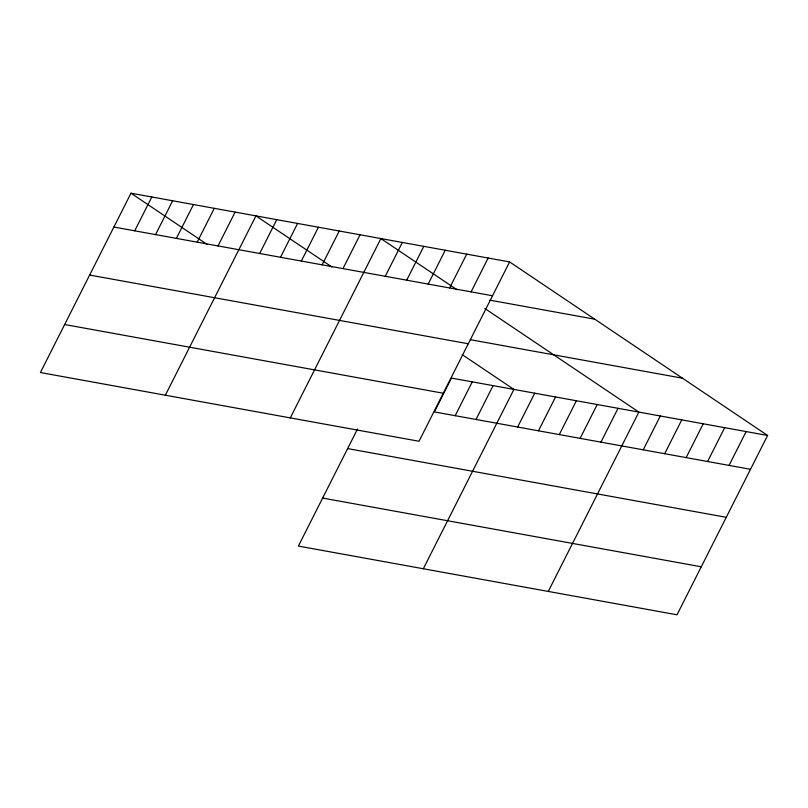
<?xml version="1.0" encoding="UTF-8"?>
<svg xmlns="http://www.w3.org/2000/svg" width="808" height="808" viewBox="0 0 808 808"><rect width="100%" height="100%" fill="white"/><g stroke="black" fill="none" stroke-linecap="round" stroke-linejoin="round"><path stroke-width="1.21" d="M509.616 261.923L130.987 193.203L40.4 372.538L419.029 441.259L509.616 261.923L767.6 435.462L677.013 614.797L298.384 546.077L357.55 428.947M134.724 230.825L151.813 196.99M155.55 234.603L172.639 200.768M176.376 238.38L193.466 204.545M197.192 242.158L214.292 208.323M218.019 245.945L235.108 212.11M165.347 395.223L255.934 215.887L331.947 267.014M259.671 253.5L276.76 219.665M280.497 257.277L297.586 223.442M301.323 261.055L318.413 227.22M322.139 264.842L339.239 231.007M342.966 268.62L360.065 234.785M290.294 417.898L380.881 238.562L456.894 289.688M385.254 276.296L402.344 242.461M406.707 280.184L423.796 246.349M428.159 284.083L445.248 250.248M449.612 287.971L466.711 254.136M471.074 291.87L488.163 258.035M455.177 415.686L472.266 381.851M476.003 419.473L493.092 385.638M423.331 568.751L513.918 389.416L462.226 354.651M517.655 427.028L534.745 393.193M538.471 430.805L555.571 396.97M559.298 434.583L576.387 400.758M580.124 438.37L597.213 404.535M600.95 442.148L618.039 408.313M548.279 591.426L638.865 412.09L484.81 308.474M643.229 449.824L660.318 415.989M664.691 453.712L681.78 419.877M686.144 457.611L703.233 423.776M707.596 461.499L724.685 427.664M729.048 465.398L746.148 431.563M113.898 227.038L492.526 295.758M489.86 300.152L594.749 319.19M470.438 339.714L682.467 378.195M89.648 275.053L468.276 343.774M767.6 435.462L451.44 378.073L434.351 411.908L750.511 469.296M64.65 324.523L443.289 393.244M347.622 448.581L726.251 517.312M322.634 498.061L701.263 566.782M130.987 193.203L206.999 244.339"/></g></svg>
